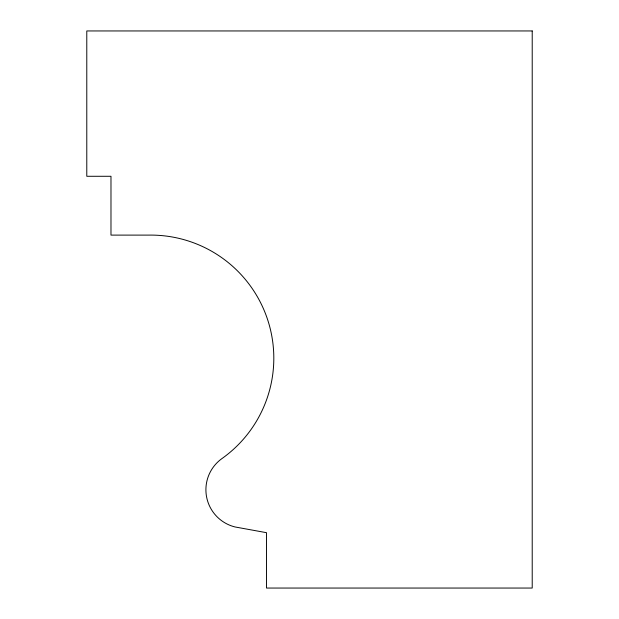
<?xml version="1.0" encoding="UTF-8"?>
<svg xmlns="http://www.w3.org/2000/svg" width="619" height="619" viewBox="0 0 619 619"><rect width="100%" height="100%" fill="white"/><g stroke="black" fill="none" stroke-linecap="round" stroke-linejoin="round"><path stroke-width="0.93" d="M532.216 30.95L86.784 30.95L86.784 176.283L110.979 176.283L110.979 235.104L148.993 235.104A123.096 123.096 0 0 1 221.579 458.841A38.324 38.324 0 0 0 235.058 526.962L266.503 532.688L266.503 588.05L532.216 588.05L532.216 30.95"/></g></svg>
